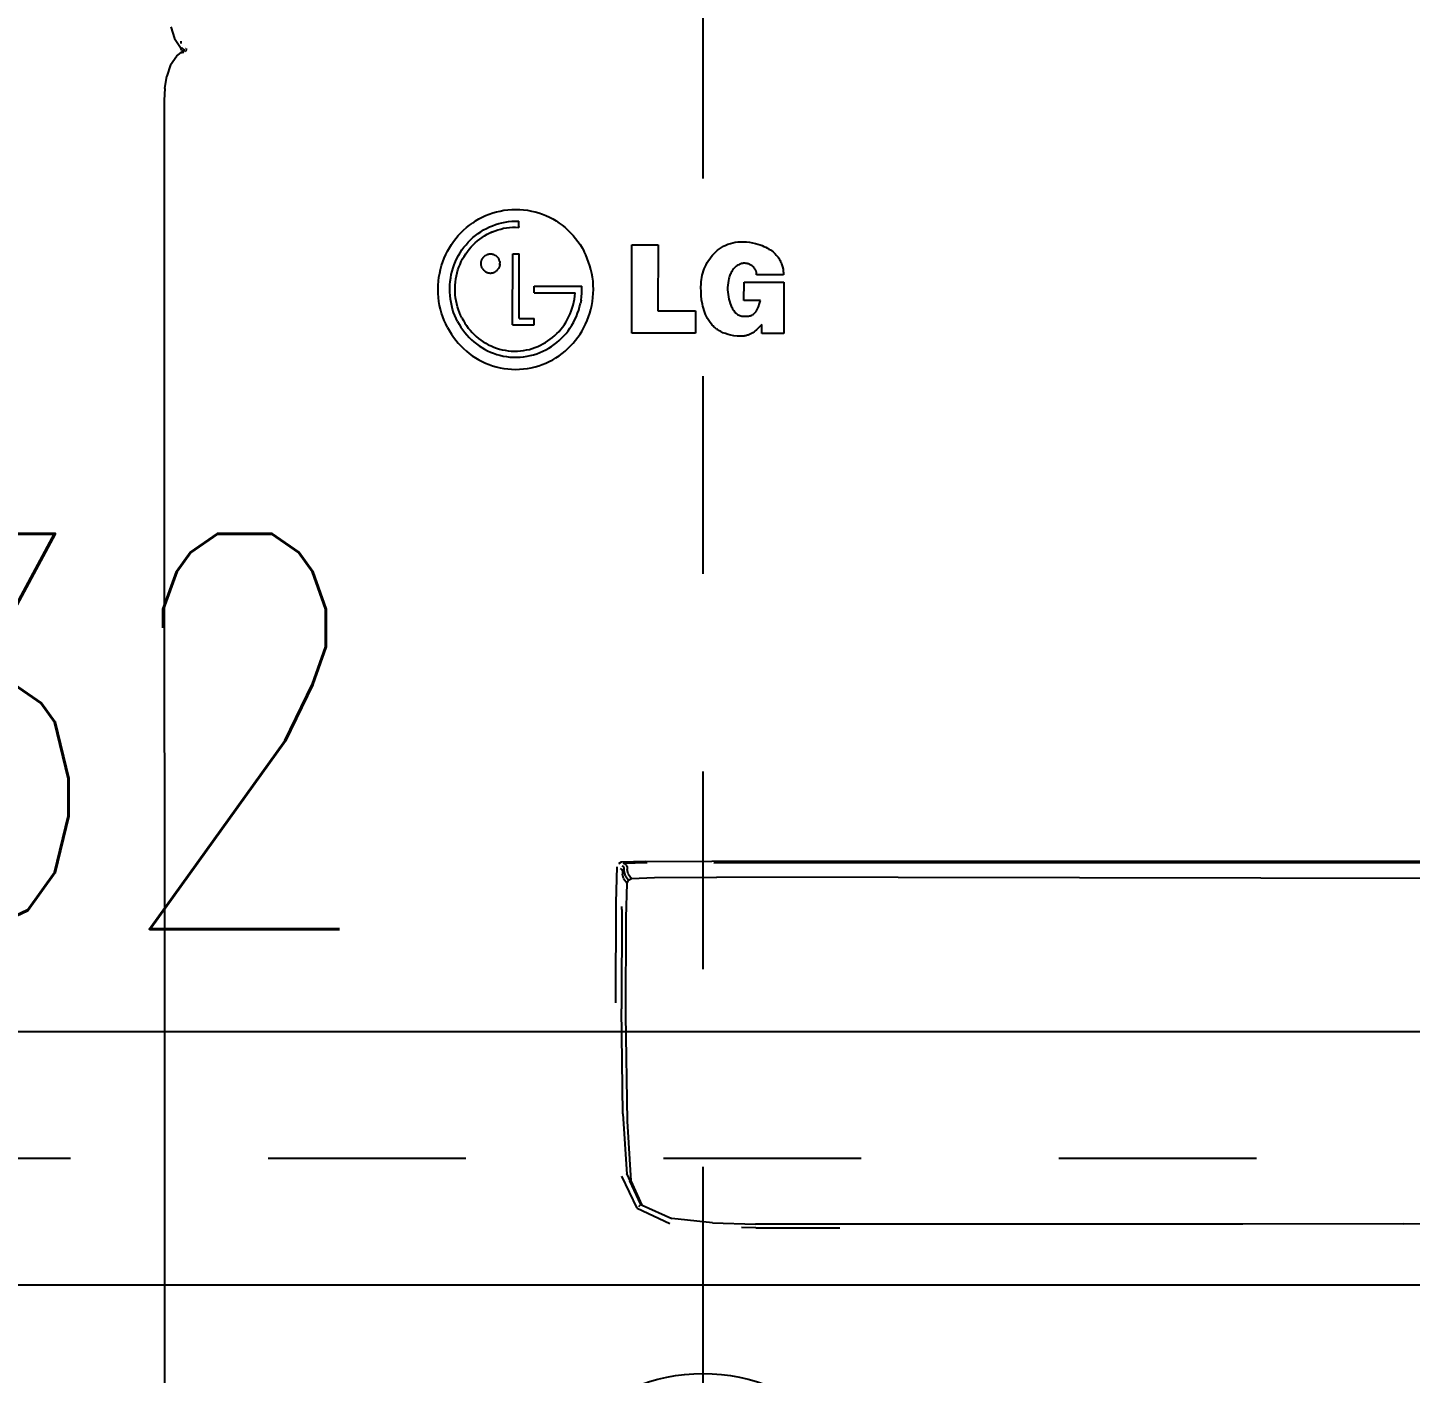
# Model space of a CAD drawing. Extents: x 41.9 to 126, y -21.3 to 38.1.
# Drawn here: x 100.367 to 101.066, y -12.388 to -11.707 of the extents above; entities that cross this region are included whole.
import ezdxf

# ---------------------------------------------------------------- set-up
doc = ezdxf.new("R2010")
doc.units = 0
for name, pattern in [('(_DASHED_)', [0.3, 0.2, -0.1]), ('AGUA_FRIA', [1000, 1000, 0]), ('DASHDOT2', [0.5, 0.25, -0.125, 0, -0.125])]:
    doc.linetypes.add(name, pattern=pattern)
doc.layers.get('0').update_dxf_attribs({"linetype": 'CONTINUOUS'})
for name, color, linetype in [('ARQUITETURA_R07', 8, 'CONTINUOUS'), ('CONEXAO-PVC_SOLDAVEL_BRANCO', 84, 'CONTINUOUS'), ('IND_DIAMETRO', 7, 'CONTINUOUS'), ('IND_FLUXO', 3, 'CONTINUOUS'), ('LINHA_CENTRAL', 5, 'CONTINUOUS'), ('LINHA_EIXO', 8, 'DASHDOT2'), ('LISTAGEM_TEXTO', 7, 'CONTINUOUS'), ('TRACADO_INTERNO_CNX', 7, 'CONTINUOUS'), ('TUBO-PVC_SOLDAVEL_MARROM', 162, 'CONTINUOUS')]:
    doc.layers.add(name, color=color, linetype=linetype)
doc.styles.add('romans', font='romans.shx')

# ---------------------------------------------------------------- blocks, each defined once
blk = doc.blocks.new('VISTAS')
at = {"layer": 'ARQUITETURA_R07'}
for p, q in [((1.56497, -0.3004), (1.56544, -0.30186)), ((1.56544, -0.30186), (1.56622, -0.30299)), ((1.56623, -0.30222), (1.56624, -0.30252)), ((1.56495, -0.30519), (1.56574, -0.30405)), ((1.56574, -0.30405), (1.56646, -0.30352)), ((1.56622, -0.30299), (1.56626, -0.30299)), ((1.56626, -0.30299), (1.56627, -0.30302)), ((1.56627, -0.30302), (1.56627, -0.30312)), ((1.56627, -0.30302), (1.56634, -0.30312)), ((1.56637, -0.30336), (1.56627, -0.30312)), ((1.56634, -0.30312), (1.56641, -0.30312)), ((1.56637, -0.30367), (1.56634, -0.30369)), ((1.56637, -0.30336), (1.56646, -0.30352)), ((1.56637, -0.30367), (1.56654, -0.30351)), ((1.56651, -0.30312), (1.56641, -0.30312)), ((1.56641, -0.30312), (1.5667, -0.30334)), ((1.56646, -0.30352), (1.56654, -0.30351)), ((1.56654, -0.30351), (1.5667, -0.30334)), ((1.56672, -0.30341), (1.56654, -0.30351)), ((1.56662, -0.30374), (1.56657, -0.30367)), ((1.5667, -0.30334), (1.56676, -0.3033)), ((1.56675, -0.30338), (1.56672, -0.30341)), ((1.56679, -0.30341), (1.56692, -0.3035)), ((1.56684, -0.30312), (1.56688, -0.30312)), ((1.56692, -0.30322), (1.56697, -0.3032)), ((1.56698, -0.30328), (1.56701, -0.30327)), ((1.56706, -0.30326), (1.56701, -0.30327)), ((1.56495, -0.30519), (1.56448, -0.30664)), ((1.56424, -0.30821), (1.56448, -0.30664)), ((1.56424, -0.30821), (1.56416, -0.30968)), ((1.56416, -0.30968), (1.56418, -0.49125)), ((1.60761, -0.32353), (1.60811, -0.32349)), ((1.60811, -0.32349), (1.60861, -0.32348)), ((1.60861, -0.32348), (1.60912, -0.32349)), ((1.60912, -0.32349), (1.60961, -0.32353)), ((1.60274, -0.32549), (1.60314, -0.32523)), ((1.60352, -0.32494), (1.60314, -0.32523)), ((1.60352, -0.32494), (1.60393, -0.3247)), ((1.60393, -0.3247), (1.60436, -0.32448)), ((1.60436, -0.32448), (1.60479, -0.32427)), ((1.60479, -0.32427), (1.60524, -0.32409)), ((1.60524, -0.32409), (1.60569, -0.32393)), ((1.60569, -0.32393), (1.60616, -0.3238)), ((1.60616, -0.3238), (1.60664, -0.32369)), ((1.60645, -0.32528), (1.60686, -0.32518)), ((1.60664, -0.32369), (1.60712, -0.3236)), ((1.60686, -0.32518), (1.60727, -0.32509)), ((1.60712, -0.3236), (1.60761, -0.32353)), ((1.60727, -0.32509), (1.6077, -0.32503)), ((1.6077, -0.32503), (1.60812, -0.32499)), ((1.60812, -0.32499), (1.60856, -0.32498)), ((1.60856, -0.32498), (1.60899, -0.32498)), ((1.60899, -0.32564), (1.60899, -0.32498)), ((1.60961, -0.32353), (1.61011, -0.3236)), ((1.61011, -0.3236), (1.61059, -0.32369)), ((1.61059, -0.32369), (1.61106, -0.3238)), ((1.61106, -0.3238), (1.61153, -0.32393)), ((1.61153, -0.32393), (1.61198, -0.32409)), ((1.61198, -0.32409), (1.61243, -0.32427)), ((1.61243, -0.32427), (1.61286, -0.32448)), ((1.61286, -0.32448), (1.61329, -0.3247)), ((1.61329, -0.3247), (1.6137, -0.32494)), ((1.6137, -0.32494), (1.6141, -0.32521)), ((1.6141, -0.32521), (1.61448, -0.32549)), ((1.60103, -0.32716), (1.60134, -0.32679)), ((1.60134, -0.32679), (1.60167, -0.32644)), ((1.60167, -0.32644), (1.60201, -0.32611)), ((1.60201, -0.32611), (1.60237, -0.32579)), ((1.60237, -0.32579), (1.60274, -0.32549)), ((1.60319, -0.32706), (1.60351, -0.3268)), ((1.60351, -0.3268), (1.60384, -0.32655)), ((1.60384, -0.32655), (1.60418, -0.32631)), ((1.60418, -0.32631), (1.60453, -0.32609)), ((1.60436, -0.32702), (1.60467, -0.32683)), ((1.60453, -0.32609), (1.6049, -0.32589)), ((1.60467, -0.32683), (1.60499, -0.32664)), ((1.6049, -0.32589), (1.60527, -0.32571)), ((1.60499, -0.32664), (1.60532, -0.32647)), ((1.60527, -0.32571), (1.60566, -0.32555)), ((1.60532, -0.32647), (1.60565, -0.32632)), ((1.60565, -0.32632), (1.60534, -0.32649)), ((1.60565, -0.32632), (1.606, -0.32619)), ((1.60566, -0.32555), (1.60605, -0.3254)), ((1.606, -0.32619), (1.60635, -0.32607)), ((1.60605, -0.3254), (1.60645, -0.32528)), ((1.60635, -0.32607), (1.60671, -0.32597)), ((1.60671, -0.32597), (1.60707, -0.32588)), ((1.60707, -0.32588), (1.60745, -0.32582)), ((1.60745, -0.32582), (1.60782, -0.32577)), ((1.60782, -0.32577), (1.6082, -0.32575)), ((1.6082, -0.32575), (1.60859, -0.32574)), ((1.60859, -0.32574), (1.60899, -0.32578)), ((1.60899, -0.32564), (1.60899, -0.32578)), ((1.61448, -0.32549), (1.61485, -0.32579)), ((1.61485, -0.32579), (1.61521, -0.32611)), ((1.61521, -0.32611), (1.61555, -0.32644)), ((1.61555, -0.32644), (1.61587, -0.32679)), ((1.61587, -0.32679), (1.61618, -0.32716)), ((1.59998, -0.32877), (1.60021, -0.32835)), ((1.60021, -0.32835), (1.60047, -0.32794)), ((1.60047, -0.32794), (1.60074, -0.32754)), ((1.60074, -0.32754), (1.60103, -0.32716)), ((1.60158, -0.32897), (1.60181, -0.32862)), ((1.60181, -0.32862), (1.60206, -0.32828)), ((1.60206, -0.32828), (1.60232, -0.32795)), ((1.60232, -0.32795), (1.6026, -0.32764)), ((1.6025, -0.32881), (1.60273, -0.32851)), ((1.6026, -0.32764), (1.60289, -0.32735)), ((1.60273, -0.32851), (1.60297, -0.32823)), ((1.60289, -0.32735), (1.60319, -0.32706)), ((1.60297, -0.32823), (1.60322, -0.32796)), ((1.60322, -0.32796), (1.60349, -0.32771)), ((1.60349, -0.32771), (1.60377, -0.32747)), ((1.60377, -0.32747), (1.60406, -0.32724)), ((1.60406, -0.32724), (1.60436, -0.32702)), ((1.61618, -0.32716), (1.61647, -0.32754)), ((1.61647, -0.32754), (1.61674, -0.32794)), ((1.61674, -0.32794), (1.617, -0.32835)), ((1.617, -0.32835), (1.61725, -0.3288)), ((1.62328, -0.32797), (1.62661, -0.32797)), ((1.62331, -0.33915), (1.62328, -0.32797)), ((1.62661, -0.32797), (1.6266, -0.33633)), ((1.63392, -0.32884), (1.63414, -0.32865)), ((1.63414, -0.32865), (1.63438, -0.32847)), ((1.63438, -0.32847), (1.63463, -0.3283)), ((1.63463, -0.3283), (1.63489, -0.32815)), ((1.63489, -0.32815), (1.63516, -0.32802)), ((1.63516, -0.32802), (1.63545, -0.3279)), ((1.63545, -0.3279), (1.63575, -0.32779)), ((1.63575, -0.32779), (1.63606, -0.32771)), ((1.63606, -0.32771), (1.63638, -0.32764)), ((1.63638, -0.32764), (1.63671, -0.3276)), ((1.63671, -0.3276), (1.63706, -0.32758)), ((1.63706, -0.32758), (1.63741, -0.32757)), ((1.63741, -0.32757), (1.63778, -0.3276)), ((1.63778, -0.3276), (1.63816, -0.32764)), ((1.63816, -0.32764), (1.63855, -0.32771)), ((1.63855, -0.32771), (1.63895, -0.32781)), ((1.63895, -0.32781), (1.63924, -0.32789)), ((1.63924, -0.32789), (1.63951, -0.32798)), ((1.63951, -0.32798), (1.63976, -0.32807)), ((1.63976, -0.32807), (1.64, -0.32817)), ((1.64, -0.32817), (1.64022, -0.32828)), ((1.64022, -0.32828), (1.64043, -0.32839)), ((1.64043, -0.32839), (1.64063, -0.3285)), ((1.64063, -0.3285), (1.64082, -0.32862)), ((1.64082, -0.32862), (1.64099, -0.32874)), ((1.64099, -0.32874), (1.64115, -0.32886)), ((1.59923, -0.33059), (1.59938, -0.33012)), ((1.59938, -0.33012), (1.59956, -0.32966)), ((1.59956, -0.32966), (1.59976, -0.32921)), ((1.59976, -0.32921), (1.59998, -0.32877)), ((1.60069, -0.33089), (1.60083, -0.33048)), ((1.60083, -0.33048), (1.60099, -0.33009)), ((1.60099, -0.33009), (1.60117, -0.3297)), ((1.60117, -0.3297), (1.60137, -0.32933)), ((1.60137, -0.32933), (1.60158, -0.32897)), ((1.60142, -0.33079), (1.60156, -0.33044)), ((1.60156, -0.33044), (1.60172, -0.33009)), ((1.60172, -0.33009), (1.60189, -0.32975)), ((1.60189, -0.32975), (1.60208, -0.32943)), ((1.60208, -0.32943), (1.60228, -0.32911)), ((1.60228, -0.32911), (1.6025, -0.32881)), ((1.60423, -0.33021), (1.60424, -0.33015)), ((1.60423, -0.33027), (1.60423, -0.33021)), ((1.60423, -0.33033), (1.60423, -0.33027)), ((1.60423, -0.3304), (1.60423, -0.33033)), ((1.60423, -0.33046), (1.60423, -0.3304)), ((1.60424, -0.33052), (1.60423, -0.33046)), ((1.60424, -0.33015), (1.60425, -0.33009)), ((1.60425, -0.33009), (1.60427, -0.33003)), ((1.60427, -0.33003), (1.60428, -0.32997)), ((1.60428, -0.32997), (1.6043, -0.32991)), ((1.6043, -0.32991), (1.60432, -0.32986)), ((1.60432, -0.32986), (1.60435, -0.3298)), ((1.60435, -0.3298), (1.60437, -0.32975)), ((1.60437, -0.32975), (1.6044, -0.3297)), ((1.6044, -0.3297), (1.60443, -0.32965)), ((1.60443, -0.32965), (1.60447, -0.3296)), ((1.60447, -0.3296), (1.6045, -0.32955)), ((1.6045, -0.32955), (1.60454, -0.32951)), ((1.60454, -0.32951), (1.60458, -0.32947)), ((1.60458, -0.32947), (1.60462, -0.32943)), ((1.60462, -0.32943), (1.60466, -0.32939)), ((1.60466, -0.32939), (1.60471, -0.32935)), ((1.60471, -0.32935), (1.60475, -0.32932)), ((1.60475, -0.32932), (1.6048, -0.32929)), ((1.6048, -0.32929), (1.60485, -0.32926)), ((1.60485, -0.32926), (1.6049, -0.32923)), ((1.6049, -0.32923), (1.60496, -0.3292)), ((1.60496, -0.3292), (1.60501, -0.32918)), ((1.60501, -0.32918), (1.60507, -0.32916)), ((1.60507, -0.32916), (1.60512, -0.32915)), ((1.60512, -0.32915), (1.60518, -0.32913)), ((1.60518, -0.32913), (1.60524, -0.32912)), ((1.60524, -0.32912), (1.6053, -0.32911)), ((1.6053, -0.32911), (1.60536, -0.32911)), ((1.60536, -0.32911), (1.60542, -0.32911)), ((1.60542, -0.32911), (1.60548, -0.32911)), ((1.60548, -0.32911), (1.60554, -0.32911)), ((1.60554, -0.32911), (1.6056, -0.32912)), ((1.6056, -0.32912), (1.60566, -0.32913)), ((1.60566, -0.32913), (1.60572, -0.32915)), ((1.60572, -0.32915), (1.60577, -0.32916)), ((1.60577, -0.32916), (1.60583, -0.32918)), ((1.60583, -0.32918), (1.60588, -0.3292)), ((1.60588, -0.3292), (1.60594, -0.32923)), ((1.60594, -0.32923), (1.60599, -0.32926)), ((1.60599, -0.32926), (1.60604, -0.32929)), ((1.60604, -0.32929), (1.60609, -0.32932)), ((1.60609, -0.32932), (1.60613, -0.32935)), ((1.60613, -0.32935), (1.60618, -0.32939)), ((1.60618, -0.32939), (1.60622, -0.32943)), ((1.60622, -0.32943), (1.60626, -0.32947)), ((1.60626, -0.32947), (1.6063, -0.32951)), ((1.6063, -0.32951), (1.60634, -0.32955)), ((1.60634, -0.32955), (1.60637, -0.3296)), ((1.60637, -0.3296), (1.60641, -0.32965)), ((1.60641, -0.32965), (1.60644, -0.3297)), ((1.60644, -0.3297), (1.60647, -0.32975)), ((1.60648, -0.32978), (1.60647, -0.32975)), ((1.60648, -0.32978), (1.60651, -0.32983)), ((1.60653, -0.32989), (1.60651, -0.32983)), ((1.60655, -0.32995), (1.60653, -0.32989)), ((1.60656, -0.33001), (1.60655, -0.32995)), ((1.60658, -0.33006), (1.60656, -0.33001)), ((1.60658, -0.33006), (1.60659, -0.33009)), ((1.60659, -0.33009), (1.6066, -0.33015)), ((1.60659, -0.33054), (1.6066, -0.33049)), ((1.6066, -0.33015), (1.6066, -0.33021)), ((1.6066, -0.33021), (1.60661, -0.33027)), ((1.6066, -0.33038), (1.60661, -0.3303)), ((1.60661, -0.33043), (1.6066, -0.33038)), ((1.60661, -0.33043), (1.6066, -0.33046)), ((1.6066, -0.33049), (1.60661, -0.33043)), ((1.6066, -0.33046), (1.6066, -0.33049)), ((1.60661, -0.33027), (1.60661, -0.3303)), ((1.6082, -0.3381), (1.60824, -0.32909)), ((1.60824, -0.32909), (1.60905, -0.32909)), ((1.60902, -0.33727), (1.60905, -0.32909)), ((1.61746, -0.32923), (1.61725, -0.3288)), ((1.61766, -0.32968), (1.61746, -0.32923)), ((1.61783, -0.33014), (1.61766, -0.32968)), ((1.61799, -0.33061), (1.61783, -0.33014)), ((1.63257, -0.33074), (1.63269, -0.33048)), ((1.63269, -0.33048), (1.63283, -0.33022)), ((1.63283, -0.33022), (1.63298, -0.32997)), ((1.63298, -0.32997), (1.63314, -0.32973)), ((1.63314, -0.32973), (1.63332, -0.32949)), ((1.63332, -0.32949), (1.63351, -0.32926)), ((1.63351, -0.32926), (1.63371, -0.32905)), ((1.63371, -0.32905), (1.63392, -0.32884)), ((1.63682, -0.33048), (1.63671, -0.33054)), ((1.63694, -0.33042), (1.63682, -0.33048)), ((1.63706, -0.33038), (1.63694, -0.33042)), ((1.63718, -0.33034), (1.63706, -0.33038)), ((1.63726, -0.33032), (1.63718, -0.33034)), ((1.63735, -0.33031), (1.63726, -0.33032)), ((1.63743, -0.3303), (1.63735, -0.33031)), ((1.63752, -0.3303), (1.63743, -0.3303)), ((1.6376, -0.3303), (1.63752, -0.3303)), ((1.63769, -0.33031), (1.6376, -0.3303)), ((1.63778, -0.33032), (1.63769, -0.33031)), ((1.63786, -0.33034), (1.63778, -0.33032)), ((1.63795, -0.33036), (1.63786, -0.33034)), ((1.63803, -0.33039), (1.63795, -0.33036)), ((1.63811, -0.33042), (1.63803, -0.33039)), ((1.63819, -0.33045), (1.63811, -0.33042)), ((1.63827, -0.33049), (1.63819, -0.33045)), ((1.63835, -0.33053), (1.63827, -0.33049)), ((1.64115, -0.32886), (1.64129, -0.32899)), ((1.64129, -0.32899), (1.64143, -0.32912)), ((1.64143, -0.32912), (1.64156, -0.32926)), ((1.64156, -0.32926), (1.64167, -0.32939)), ((1.64167, -0.32939), (1.64178, -0.32953)), ((1.64178, -0.32953), (1.64187, -0.32967)), ((1.64187, -0.32967), (1.64196, -0.32981)), ((1.64196, -0.32981), (1.64204, -0.32995)), ((1.64204, -0.32995), (1.64211, -0.33008)), ((1.64211, -0.33008), (1.64217, -0.33022)), ((1.64217, -0.33022), (1.64223, -0.33036)), ((1.64223, -0.33036), (1.64227, -0.3305)), ((1.64227, -0.3305), (1.64232, -0.33064)), ((1.59884, -0.33256), (1.5989, -0.33205)), ((1.5989, -0.33205), (1.59899, -0.33155)), ((1.59899, -0.33155), (1.5991, -0.33107)), ((1.5991, -0.33107), (1.59923, -0.33059)), ((1.60032, -0.33259), (1.60038, -0.33216)), ((1.60038, -0.33216), (1.60046, -0.33172)), ((1.60046, -0.33172), (1.60057, -0.3313)), ((1.60057, -0.3313), (1.60069, -0.33089)), ((1.60103, -0.33229), (1.6011, -0.33191)), ((1.6011, -0.33191), (1.60119, -0.33153)), ((1.60119, -0.33153), (1.6013, -0.33115)), ((1.6013, -0.33115), (1.60142, -0.33079)), ((1.60425, -0.33058), (1.60424, -0.33052)), ((1.60427, -0.33064), (1.60425, -0.33058)), ((1.60428, -0.3307), (1.60427, -0.33064)), ((1.6043, -0.33076), (1.60428, -0.3307)), ((1.60432, -0.33081), (1.6043, -0.33076)), ((1.60434, -0.33087), (1.60432, -0.33081)), ((1.60436, -0.3309), (1.60434, -0.33087)), ((1.60436, -0.3309), (1.60439, -0.33095)), ((1.60439, -0.33095), (1.60442, -0.331)), ((1.60442, -0.331), (1.60445, -0.33105)), ((1.60445, -0.33105), (1.60449, -0.33109)), ((1.60449, -0.33109), (1.60453, -0.33114)), ((1.60453, -0.33114), (1.60456, -0.33118)), ((1.60456, -0.33118), (1.6046, -0.33122)), ((1.60462, -0.33124), (1.6046, -0.33122)), ((1.60465, -0.33126), (1.60462, -0.33124)), ((1.60465, -0.33126), (1.60469, -0.3313)), ((1.60469, -0.3313), (1.60474, -0.33133)), ((1.60474, -0.33133), (1.60478, -0.33137)), ((1.6048, -0.33138), (1.60478, -0.33137)), ((1.60484, -0.33139), (1.6048, -0.33138)), ((1.60484, -0.33139), (1.60489, -0.33142)), ((1.60489, -0.33142), (1.60493, -0.33145)), ((1.60495, -0.33147), (1.60493, -0.33145)), ((1.60498, -0.33148), (1.60495, -0.33147)), ((1.60495, -0.33147), (1.60501, -0.33149)), ((1.60505, -0.33148), (1.60501, -0.33149)), ((1.60505, -0.33148), (1.60511, -0.3315)), ((1.60511, -0.3315), (1.60517, -0.33151)), ((1.60517, -0.33151), (1.60523, -0.33153)), ((1.60523, -0.33153), (1.60528, -0.33153)), ((1.60528, -0.33153), (1.60535, -0.33154)), ((1.60535, -0.33154), (1.60541, -0.33154)), ((1.60541, -0.33154), (1.60548, -0.33156)), ((1.60553, -0.33153), (1.60548, -0.33156)), ((1.60553, -0.33153), (1.60559, -0.33153)), ((1.60559, -0.33153), (1.60565, -0.33151)), ((1.60565, -0.33151), (1.6057, -0.3315)), ((1.6057, -0.3315), (1.60577, -0.33151)), ((1.60583, -0.33149), (1.60577, -0.33151)), ((1.60587, -0.33144), (1.60583, -0.33149)), ((1.60587, -0.33144), (1.60592, -0.33142)), ((1.60592, -0.33142), (1.60597, -0.33139)), ((1.60597, -0.33139), (1.60602, -0.33136)), ((1.60602, -0.33136), (1.60607, -0.33133)), ((1.60607, -0.33133), (1.60613, -0.33132)), ((1.60618, -0.33128), (1.60613, -0.33132)), ((1.60618, -0.33128), (1.60621, -0.33122)), ((1.60621, -0.33125), (1.60618, -0.33128)), ((1.60621, -0.33122), (1.60625, -0.33118)), ((1.60625, -0.33118), (1.60629, -0.33114)), ((1.60629, -0.33114), (1.60633, -0.33109)), ((1.60633, -0.33109), (1.60636, -0.33105)), ((1.60636, -0.33105), (1.60639, -0.331)), ((1.60639, -0.331), (1.60644, -0.33097)), ((1.60644, -0.33097), (1.60642, -0.331)), ((1.60647, -0.33092), (1.60644, -0.33097)), ((1.60649, -0.33087), (1.60647, -0.33092)), ((1.60652, -0.33081), (1.60649, -0.33087)), ((1.60654, -0.33076), (1.60652, -0.33081)), ((1.60656, -0.3307), (1.60654, -0.33076)), ((1.60657, -0.33064), (1.60656, -0.3307)), ((1.60659, -0.33058), (1.60657, -0.33064)), ((1.60659, -0.33054), (1.60659, -0.33058)), ((1.61812, -0.33109), (1.61799, -0.33061)), ((1.61823, -0.33158), (1.61812, -0.33109)), ((1.61831, -0.33207), (1.61823, -0.33158)), ((1.61838, -0.33258), (1.61831, -0.33207)), ((1.6321, -0.33237), (1.63214, -0.33209)), ((1.63214, -0.33209), (1.6322, -0.33182)), ((1.6322, -0.33182), (1.63228, -0.33155)), ((1.63228, -0.33155), (1.63236, -0.33127)), ((1.63236, -0.33127), (1.63246, -0.331)), ((1.63246, -0.331), (1.63257, -0.33074)), ((1.63557, -0.33222), (1.63551, -0.33249)), ((1.63561, -0.33208), (1.63557, -0.33222)), ((1.63565, -0.33195), (1.63561, -0.33208)), ((1.6357, -0.33182), (1.63565, -0.33195)), ((1.63575, -0.33169), (1.6357, -0.33182)), ((1.63581, -0.33157), (1.63575, -0.33169)), ((1.63586, -0.33145), (1.63581, -0.33157)), ((1.63593, -0.33134), (1.63586, -0.33145)), ((1.636, -0.33123), (1.63593, -0.33134)), ((1.63607, -0.33112), (1.636, -0.33123)), ((1.63615, -0.33102), (1.63607, -0.33112)), ((1.63623, -0.33093), (1.63615, -0.33102)), ((1.63632, -0.33084), (1.63623, -0.33093)), ((1.63641, -0.33075), (1.63632, -0.33084)), ((1.6365, -0.33067), (1.63641, -0.33075)), ((1.63661, -0.3306), (1.6365, -0.33067)), ((1.63671, -0.33054), (1.63661, -0.3306)), ((1.63843, -0.33058), (1.63835, -0.33053)), ((1.6385, -0.33063), (1.63843, -0.33058)), ((1.63857, -0.33068), (1.6385, -0.33063)), ((1.63863, -0.33074), (1.63857, -0.33068)), ((1.6387, -0.3308), (1.63863, -0.33074)), ((1.63875, -0.33086), (1.6387, -0.3308)), ((1.63881, -0.33092), (1.63875, -0.33086)), ((1.63886, -0.33099), (1.63881, -0.33092)), ((1.6389, -0.33106), (1.63886, -0.33099)), ((1.63894, -0.33113), (1.6389, -0.33106)), ((1.63896, -0.33116), (1.63894, -0.33113)), ((1.63898, -0.3312), (1.63896, -0.33116)), ((1.639, -0.33124), (1.63898, -0.3312)), ((1.63901, -0.33127), (1.639, -0.33124)), ((1.63902, -0.33131), (1.63901, -0.33127)), ((1.63903, -0.33135), (1.63902, -0.33131)), ((1.63904, -0.33139), (1.63903, -0.33135)), ((1.63905, -0.33143), (1.63904, -0.33139)), ((1.63906, -0.33147), (1.63905, -0.33143)), ((1.63906, -0.33151), (1.63906, -0.33147)), ((1.63907, -0.33155), (1.63906, -0.33151)), ((1.63906, -0.33171), (1.63907, -0.33167)), ((1.63906, -0.33175), (1.63906, -0.33171)), ((1.64248, -0.33175), (1.63906, -0.33175)), ((1.63907, -0.33159), (1.63907, -0.33155)), ((1.63907, -0.33163), (1.63907, -0.33159)), ((1.63907, -0.33167), (1.63907, -0.33163)), ((1.64232, -0.33064), (1.64235, -0.33077)), ((1.64235, -0.33077), (1.64241, -0.33104)), ((1.64241, -0.33104), (1.64245, -0.33129)), ((1.64245, -0.33129), (1.64247, -0.33153)), ((1.64247, -0.33153), (1.64248, -0.33175)), ((1.59878, -0.33359), (1.5988, -0.33307)), ((1.5988, -0.33411), (1.59878, -0.33359)), ((1.5988, -0.33307), (1.59884, -0.33256)), ((1.60026, -0.33349), (1.60028, -0.33304)), ((1.60027, -0.33394), (1.60026, -0.33349)), ((1.6003, -0.33439), (1.60027, -0.33394)), ((1.60028, -0.33304), (1.60032, -0.33259)), ((1.60093, -0.33349), (1.60094, -0.33309)), ((1.60093, -0.33389), (1.60093, -0.33349)), ((1.60096, -0.33428), (1.60093, -0.33389)), ((1.60094, -0.33309), (1.60097, -0.33269)), ((1.60097, -0.33269), (1.60103, -0.33229)), ((1.61095, -0.33402), (1.61095, -0.33321)), ((1.61095, -0.33321), (1.61698, -0.33321)), ((1.61697, -0.33409), (1.61698, -0.33364)), ((1.61698, -0.33364), (1.61698, -0.33321)), ((1.61841, -0.33309), (1.61838, -0.33258)), ((1.61843, -0.33361), (1.61841, -0.33309)), ((1.61841, -0.33413), (1.61843, -0.33361)), ((1.63203, -0.33337), (1.63205, -0.33291)), ((1.63204, -0.33386), (1.63203, -0.33337)), ((1.63206, -0.33438), (1.63204, -0.33386)), ((1.63205, -0.33291), (1.63207, -0.33264)), ((1.63207, -0.33264), (1.6321, -0.33237)), ((1.63543, -0.33307), (1.63541, -0.33336)), ((1.63541, -0.33336), (1.63541, -0.33366)), ((1.63541, -0.33366), (1.63543, -0.33396)), ((1.63546, -0.33278), (1.63543, -0.33307)), ((1.63543, -0.33396), (1.63546, -0.33425)), ((1.63551, -0.33249), (1.63546, -0.33278)), ((1.63747, -0.335), (1.63748, -0.33268)), ((1.63748, -0.33268), (1.64253, -0.33268)), ((1.64253, -0.33268), (1.64253, -0.33919)), ((1.59883, -0.33462), (1.5988, -0.33411)), ((1.5989, -0.33513), (1.59883, -0.33462)), ((1.59898, -0.33563), (1.5989, -0.33513)), ((1.59909, -0.33612), (1.59898, -0.33563)), ((1.60035, -0.33483), (1.6003, -0.33439)), ((1.60042, -0.33526), (1.60035, -0.33483)), ((1.60051, -0.33569), (1.60042, -0.33526)), ((1.60062, -0.3361), (1.60051, -0.33569)), ((1.601, -0.33467), (1.60096, -0.33428)), ((1.60106, -0.33505), (1.601, -0.33467)), ((1.60114, -0.33543), (1.60106, -0.33505)), ((1.60124, -0.3358), (1.60114, -0.33543)), ((1.61095, -0.33402), (1.61098, -0.33404)), ((1.61098, -0.33404), (1.61611, -0.33404)), ((1.61576, -0.33598), (1.61586, -0.33561)), ((1.61586, -0.33561), (1.61595, -0.33523)), ((1.61595, -0.33523), (1.61603, -0.33484)), ((1.61603, -0.33484), (1.61608, -0.33445)), ((1.61608, -0.33445), (1.61611, -0.33404)), ((1.61669, -0.33582), (1.61681, -0.3354)), ((1.61687, -0.33497), (1.61681, -0.3354)), ((1.61687, -0.33497), (1.61693, -0.33453)), ((1.61693, -0.33453), (1.61697, -0.33409)), ((1.61811, -0.33614), (1.61822, -0.33565)), ((1.61822, -0.33565), (1.61831, -0.33515)), ((1.61831, -0.33515), (1.61837, -0.33465)), ((1.61837, -0.33465), (1.61841, -0.33413)), ((1.63212, -0.33492), (1.63206, -0.33438)), ((1.63221, -0.33546), (1.63212, -0.33492)), ((1.63227, -0.33573), (1.63221, -0.33546)), ((1.63234, -0.336), (1.63227, -0.33573)), ((1.63546, -0.33425), (1.6355, -0.33454)), ((1.6355, -0.33454), (1.63556, -0.33483)), ((1.63556, -0.33483), (1.63563, -0.3351)), ((1.63563, -0.3351), (1.63571, -0.33537)), ((1.63571, -0.33537), (1.63581, -0.33562)), ((1.63581, -0.33562), (1.63586, -0.33574)), ((1.63586, -0.33574), (1.63592, -0.33586)), ((1.63956, -0.335), (1.63747, -0.335)), ((1.63931, -0.33579), (1.63944, -0.33541)), ((1.63944, -0.33541), (1.63956, -0.335)), ((1.59922, -0.3366), (1.59909, -0.33612)), ((1.59938, -0.33707), (1.59922, -0.3366)), ((1.59955, -0.33752), (1.59938, -0.33707)), ((1.60075, -0.33651), (1.60062, -0.3361)), ((1.6009, -0.33691), (1.60075, -0.33651)), ((1.60107, -0.3373), (1.6009, -0.33691)), ((1.60124, -0.33766), (1.60107, -0.3373)), ((1.60135, -0.33617), (1.60124, -0.3358)), ((1.60148, -0.33652), (1.60135, -0.33617)), ((1.60163, -0.33687), (1.60148, -0.33652)), ((1.60179, -0.33721), (1.60163, -0.33687)), ((1.60179, -0.33721), (1.60198, -0.33756)), ((1.60902, -0.33727), (1.61094, -0.33729)), ((1.61094, -0.3381), (1.61094, -0.33729)), ((1.61497, -0.33771), (1.61516, -0.33739)), ((1.61516, -0.33739), (1.61533, -0.33705)), ((1.61533, -0.33705), (1.61549, -0.3367)), ((1.61549, -0.3367), (1.61563, -0.33635)), ((1.61563, -0.33635), (1.61576, -0.33598)), ((1.61591, -0.33778), (1.6161, -0.33741)), ((1.6161, -0.33741), (1.61628, -0.33703)), ((1.61628, -0.33703), (1.61643, -0.33663)), ((1.61643, -0.33663), (1.61657, -0.33623)), ((1.61657, -0.33623), (1.61669, -0.33582)), ((1.61765, -0.33755), (1.61783, -0.33709)), ((1.61783, -0.33709), (1.61798, -0.33662)), ((1.61798, -0.33662), (1.61811, -0.33614)), ((1.6266, -0.33633), (1.63134, -0.33633)), ((1.63134, -0.33633), (1.63133, -0.33915)), ((1.63242, -0.33627), (1.63234, -0.336)), ((1.63251, -0.33654), (1.63242, -0.33627)), ((1.63262, -0.3368), (1.63251, -0.33654)), ((1.63274, -0.33705), (1.63262, -0.3368)), ((1.63287, -0.3373), (1.63274, -0.33705)), ((1.63302, -0.33755), (1.63287, -0.3373)), ((1.63592, -0.33586), (1.63598, -0.33597)), ((1.63598, -0.33597), (1.63604, -0.33608)), ((1.63604, -0.33608), (1.63611, -0.33618)), ((1.63611, -0.33618), (1.63618, -0.33628)), ((1.63618, -0.33628), (1.63625, -0.33638)), ((1.63625, -0.33638), (1.63633, -0.33646)), ((1.63633, -0.33646), (1.6364, -0.33655)), ((1.6364, -0.33655), (1.63649, -0.33662)), ((1.63649, -0.33662), (1.63657, -0.33669)), ((1.63657, -0.33669), (1.63665, -0.33676)), ((1.63665, -0.33676), (1.63674, -0.33681)), ((1.63674, -0.33681), (1.63679, -0.33684)), ((1.63679, -0.33684), (1.63684, -0.33686)), ((1.63684, -0.33686), (1.63688, -0.33688)), ((1.63688, -0.33688), (1.63693, -0.3369)), ((1.63693, -0.3369), (1.63698, -0.33692)), ((1.63698, -0.33692), (1.63703, -0.33694)), ((1.63703, -0.33694), (1.63708, -0.33695)), ((1.63708, -0.33695), (1.63713, -0.33697)), ((1.63713, -0.33697), (1.63718, -0.33698)), ((1.63718, -0.33698), (1.63723, -0.33698)), ((1.63723, -0.33698), (1.63728, -0.33699)), ((1.63728, -0.33699), (1.63733, -0.33699)), ((1.63733, -0.33699), (1.63738, -0.337)), ((1.63738, -0.337), (1.63744, -0.337)), ((1.63744, -0.337), (1.63757, -0.33701)), ((1.63757, -0.33701), (1.63771, -0.33701)), ((1.63771, -0.33701), (1.63783, -0.33701)), ((1.63783, -0.33701), (1.63795, -0.337)), ((1.63795, -0.337), (1.63806, -0.33699)), ((1.63806, -0.33699), (1.63816, -0.33697)), ((1.63816, -0.33697), (1.63826, -0.33694)), ((1.63826, -0.33694), (1.63836, -0.33691)), ((1.63836, -0.33691), (1.6384, -0.33689)), ((1.6384, -0.33689), (1.63845, -0.33687)), ((1.63845, -0.33687), (1.63849, -0.33685)), ((1.63849, -0.33685), (1.63853, -0.33683)), ((1.63853, -0.33683), (1.63857, -0.3368)), ((1.63857, -0.3368), (1.63861, -0.33678)), ((1.63861, -0.33678), (1.63868, -0.33672)), ((1.63868, -0.33672), (1.63876, -0.33667)), ((1.63876, -0.33667), (1.63882, -0.3366)), ((1.63882, -0.3366), (1.63888, -0.33654)), ((1.63888, -0.33654), (1.63894, -0.33647)), ((1.63894, -0.33647), (1.639, -0.33639)), ((1.639, -0.33639), (1.63905, -0.33632)), ((1.63905, -0.33632), (1.6391, -0.33624)), ((1.6391, -0.33624), (1.63915, -0.33615)), ((1.63915, -0.33615), (1.63923, -0.33598)), ((1.63923, -0.33598), (1.63931, -0.33579)), ((1.59975, -0.33797), (1.59955, -0.33752)), ((1.59996, -0.33841), (1.59975, -0.33797)), ((1.59996, -0.33841), (1.60021, -0.33885)), ((1.60021, -0.33885), (1.60047, -0.33926)), ((1.60047, -0.33926), (1.60074, -0.33966)), ((1.60124, -0.33766), (1.60145, -0.33802)), ((1.60145, -0.33802), (1.60167, -0.33838)), ((1.60167, -0.33838), (1.6019, -0.33872)), ((1.6019, -0.33872), (1.60216, -0.33905)), ((1.60198, -0.33756), (1.60217, -0.33788)), ((1.60216, -0.33905), (1.60242, -0.33937)), ((1.60217, -0.33788), (1.60238, -0.33819)), ((1.60238, -0.33819), (1.6026, -0.33849)), ((1.6026, -0.33849), (1.60284, -0.33877)), ((1.60284, -0.33877), (1.60308, -0.33905)), ((1.60308, -0.33905), (1.60334, -0.33931)), ((1.6082, -0.3381), (1.61094, -0.3381)), ((1.61355, -0.33944), (1.61382, -0.33918)), ((1.61382, -0.33918), (1.61408, -0.33891)), ((1.61408, -0.33891), (1.61432, -0.33863)), ((1.61432, -0.33863), (1.61455, -0.33834)), ((1.61455, -0.33834), (1.61477, -0.33803)), ((1.6147, -0.33948), (1.61497, -0.33917)), ((1.61477, -0.33803), (1.61497, -0.33771)), ((1.61497, -0.33917), (1.61523, -0.33884)), ((1.61523, -0.33884), (1.61547, -0.3385)), ((1.61547, -0.3385), (1.6157, -0.33815)), ((1.6157, -0.33815), (1.61591, -0.33778)), ((1.61647, -0.33966), (1.61674, -0.33926)), ((1.61674, -0.33926), (1.617, -0.33885)), ((1.617, -0.33885), (1.61723, -0.33843)), ((1.61723, -0.33843), (1.61745, -0.33799)), ((1.61745, -0.33799), (1.61765, -0.33755)), ((1.63133, -0.33915), (1.62331, -0.33915)), ((1.63318, -0.33778), (1.63302, -0.33755)), ((1.63336, -0.338), (1.63318, -0.33778)), ((1.63346, -0.33811), (1.63336, -0.338)), ((1.63356, -0.33821), (1.63346, -0.33811)), ((1.63366, -0.33832), (1.63356, -0.33821)), ((1.63377, -0.33841), (1.63366, -0.33832)), ((1.63389, -0.33851), (1.63377, -0.33841)), ((1.63402, -0.33862), (1.63389, -0.33851)), ((1.63402, -0.33862), (1.63405, -0.33864)), ((1.63413, -0.33869), (1.63405, -0.33864)), ((1.63426, -0.33878), (1.63413, -0.33869)), ((1.63439, -0.33886), (1.63426, -0.33878)), ((1.63453, -0.33893), (1.63439, -0.33886)), ((1.63468, -0.33901), (1.63453, -0.33893)), ((1.63482, -0.33908), (1.63468, -0.33901)), ((1.63498, -0.33914), (1.63482, -0.33908)), ((1.63514, -0.3392), (1.63498, -0.33914)), ((1.63547, -0.33931), (1.63514, -0.3392)), ((1.63844, -0.33918), (1.63827, -0.33927)), ((1.6386, -0.33908), (1.63844, -0.33918)), ((1.63875, -0.33898), (1.6386, -0.33908)), ((1.6389, -0.33886), (1.63875, -0.33898)), ((1.63905, -0.33874), (1.6389, -0.33886)), ((1.63919, -0.33861), (1.63905, -0.33874)), ((1.63972, -0.33806), (1.63919, -0.33861)), ((1.63972, -0.33919), (1.63972, -0.33806)), ((1.64253, -0.33919), (1.63972, -0.33919)), ((1.60074, -0.33966), (1.60103, -0.34004)), ((1.60103, -0.34004), (1.60134, -0.34041)), ((1.60134, -0.34041), (1.60166, -0.34076)), ((1.60166, -0.34076), (1.602, -0.3411)), ((1.60242, -0.33937), (1.60271, -0.33968)), ((1.60271, -0.33968), (1.603, -0.33997)), ((1.603, -0.33997), (1.60331, -0.34024)), ((1.60331, -0.34024), (1.60363, -0.3405)), ((1.60334, -0.33931), (1.60362, -0.33956)), ((1.60362, -0.33956), (1.6039, -0.3398)), ((1.60363, -0.3405), (1.60397, -0.34074)), ((1.6039, -0.3398), (1.6042, -0.34002)), ((1.60397, -0.34074), (1.60431, -0.34097)), ((1.6042, -0.34002), (1.6045, -0.34023)), ((1.60431, -0.34097), (1.60467, -0.34118)), ((1.6045, -0.34023), (1.60482, -0.34042)), ((1.60482, -0.34042), (1.60514, -0.3406)), ((1.60514, -0.3406), (1.60548, -0.34076)), ((1.60548, -0.34076), (1.60582, -0.34091)), ((1.60582, -0.34091), (1.60618, -0.34104)), ((1.61069, -0.34109), (1.61104, -0.34097)), ((1.61104, -0.34097), (1.61139, -0.34083)), ((1.61139, -0.34083), (1.61172, -0.34068)), ((1.61172, -0.34068), (1.61205, -0.34051)), ((1.61205, -0.34051), (1.61237, -0.34033)), ((1.61237, -0.34033), (1.61268, -0.34013)), ((1.61268, -0.34013), (1.61298, -0.33991)), ((1.61278, -0.34104), (1.61313, -0.34082)), ((1.61298, -0.33991), (1.61327, -0.33968)), ((1.61313, -0.34082), (1.61347, -0.34059)), ((1.61327, -0.33968), (1.61355, -0.33944)), ((1.61347, -0.34059), (1.61379, -0.34033)), ((1.61379, -0.34033), (1.61411, -0.34006)), ((1.61411, -0.34006), (1.61441, -0.33978)), ((1.61441, -0.33978), (1.6147, -0.33948)), ((1.6152, -0.3411), (1.61554, -0.34076)), ((1.61554, -0.34076), (1.61587, -0.34041)), ((1.61587, -0.34041), (1.61617, -0.34004)), ((1.61617, -0.34004), (1.61647, -0.33966)), ((1.63583, -0.33939), (1.63547, -0.33931)), ((1.63621, -0.33946), (1.63583, -0.33939)), ((1.63662, -0.3395), (1.63621, -0.33946)), ((1.63705, -0.33953), (1.63662, -0.3395)), ((1.63716, -0.33953), (1.63705, -0.33953)), ((1.63728, -0.33952), (1.63716, -0.33953)), ((1.63739, -0.33951), (1.63728, -0.33952)), ((1.6375, -0.3395), (1.63739, -0.33951)), ((1.6376, -0.33949), (1.6375, -0.3395)), ((1.63771, -0.33947), (1.6376, -0.33949)), ((1.63781, -0.33944), (1.63771, -0.33947)), ((1.6379, -0.33941), (1.63781, -0.33944)), ((1.638, -0.33938), (1.6379, -0.33941)), ((1.63809, -0.33935), (1.638, -0.33938)), ((1.63818, -0.33931), (1.63809, -0.33935)), ((1.63827, -0.33927), (1.63818, -0.33931)), ((1.602, -0.3411), (1.60236, -0.34141)), ((1.60236, -0.34141), (1.60273, -0.34171)), ((1.60273, -0.34171), (1.60311, -0.342)), ((1.60311, -0.342), (1.60351, -0.34226)), ((1.60351, -0.34226), (1.60392, -0.3425)), ((1.60392, -0.3425), (1.60435, -0.34273)), ((1.60435, -0.34273), (1.60478, -0.34293)), ((1.60467, -0.34118), (1.60504, -0.34137)), ((1.60504, -0.34137), (1.60542, -0.34154)), ((1.60542, -0.34154), (1.60581, -0.34169)), ((1.60581, -0.34169), (1.6062, -0.34183)), ((1.60618, -0.34104), (1.60654, -0.34115)), ((1.6062, -0.34183), (1.60661, -0.34194)), ((1.60654, -0.34115), (1.60691, -0.34124)), ((1.60661, -0.34194), (1.60702, -0.34204)), ((1.60691, -0.34124), (1.60728, -0.34131)), ((1.60702, -0.34204), (1.60744, -0.34211)), ((1.60728, -0.34131), (1.60767, -0.34137)), ((1.60744, -0.34211), (1.60787, -0.34216)), ((1.60767, -0.34137), (1.60805, -0.3414)), ((1.60787, -0.34216), (1.6083, -0.34218)), ((1.60805, -0.3414), (1.60844, -0.34142)), ((1.6083, -0.34218), (1.60874, -0.34219)), ((1.60844, -0.34142), (1.60883, -0.34141)), ((1.60874, -0.34219), (1.60918, -0.34217)), ((1.60883, -0.34141), (1.60921, -0.34138)), ((1.60918, -0.34217), (1.60961, -0.34213)), ((1.60921, -0.34138), (1.60959, -0.34134)), ((1.60959, -0.34134), (1.60996, -0.34127)), ((1.60961, -0.34213), (1.61004, -0.34206)), ((1.60996, -0.34127), (1.61033, -0.34119)), ((1.61004, -0.34206), (1.61045, -0.34198)), ((1.61033, -0.34119), (1.61069, -0.34109)), ((1.61045, -0.34198), (1.61086, -0.34187)), ((1.61086, -0.34187), (1.61126, -0.34175)), ((1.61126, -0.34175), (1.61166, -0.3416)), ((1.61166, -0.3416), (1.61204, -0.34143)), ((1.61204, -0.34143), (1.61241, -0.34125)), ((1.61241, -0.34125), (1.61278, -0.34104)), ((1.61242, -0.34293), (1.61285, -0.34273)), ((1.61285, -0.34273), (1.61328, -0.3425)), ((1.61328, -0.3425), (1.61369, -0.34226)), ((1.61369, -0.34226), (1.61409, -0.342)), ((1.61409, -0.342), (1.61447, -0.34171)), ((1.61447, -0.34171), (1.61484, -0.34141)), ((1.61484, -0.34141), (1.6152, -0.3411)), ((1.60478, -0.34293), (1.60523, -0.34311)), ((1.60523, -0.34311), (1.60568, -0.34327)), ((1.60568, -0.34327), (1.60615, -0.34341)), ((1.60615, -0.34341), (1.60662, -0.34352)), ((1.60662, -0.34352), (1.6071, -0.34361)), ((1.6071, -0.34361), (1.60759, -0.34367)), ((1.60759, -0.34367), (1.60809, -0.34371)), ((1.60809, -0.34371), (1.6086, -0.34373)), ((1.6086, -0.34373), (1.6091, -0.34371)), ((1.6091, -0.34371), (1.6096, -0.34367)), ((1.6096, -0.34367), (1.61009, -0.34361)), ((1.61009, -0.34361), (1.61057, -0.34352)), ((1.61057, -0.34352), (1.61105, -0.34341)), ((1.61105, -0.34341), (1.61152, -0.34327)), ((1.61152, -0.34327), (1.61197, -0.34311)), ((1.61197, -0.34311), (1.61242, -0.34293)), ((1.6214, -0.40663), (1.62127, -0.41116)), ((1.62196, -0.40605), (1.62162, -0.40626)), ((1.62198, -0.40695), (1.62184, -0.40687)), ((1.62503, -0.40595), (1.62196, -0.40605)), ((1.62198, -0.40695), (1.62207, -0.407)), ((1.6222, -0.40658), (1.62205, -0.40651)), ((1.62211, -0.40716), (1.62207, -0.407)), ((1.62211, -0.40716), (1.62212, -0.40758)), ((1.62228, -0.40664), (1.6222, -0.40658)), ((1.62221, -0.40618), (1.62525, -0.40608)), ((1.62255, -0.40636), (1.62221, -0.40618)), ((1.62232, -0.4068), (1.62228, -0.40664)), ((1.62233, -0.40721), (1.62232, -0.4068)), ((1.62247, -0.40776), (1.62233, -0.40721)), ((1.62255, -0.40636), (1.62263, -0.40642)), ((1.62268, -0.40658), (1.62263, -0.40642)), ((1.62268, -0.40658), (1.62268, -0.40699)), ((1.62282, -0.40754), (1.62268, -0.40699)), ((1.62503, -0.40595), (1.63342, -0.40592)), ((1.63342, -0.40592), (1.77573, -0.40585)), ((1.63365, -0.40612), (1.75084, -0.40607)), ((1.62225, -0.40812), (1.62212, -0.40758)), ((1.62225, -0.40812), (1.62268, -0.40869)), ((1.62247, -0.40776), (1.62289, -0.40833)), ((1.62258, -0.41309), (1.62268, -0.40869)), ((1.62268, -0.40869), (1.62289, -0.40833)), ((1.62282, -0.40754), (1.62324, -0.40811)), ((1.62289, -0.40833), (1.62324, -0.40811)), ((1.62324, -0.40811), (1.62616, -0.408)), ((1.62616, -0.408), (1.63405, -0.40797)), ((1.75036, -0.40815), (1.63405, -0.40797)), ((1.62127, -0.41116), (1.62122, -0.42386)), ((1.62202, -0.41205), (1.62198, -0.42421)), ((1.62202, -0.41205), (1.62201, -0.41164)), ((1.62255, -0.42542), (1.62258, -0.41309)), ((1.62198, -0.42421), (1.62199, -0.42461)), ((1.62217, -0.43787), (1.62199, -0.42461)), ((1.62273, -0.4388), (1.62255, -0.42542)), ((1.62217, -0.43787), (1.62267, -0.44553)), ((1.62321, -0.44635), (1.62273, -0.4388)), ((1.62395, -0.44982), (1.62202, -0.44576)), ((1.62259, -0.44555), (1.62267, -0.44553)), ((1.62267, -0.44553), (1.62304, -0.44637)), ((1.62304, -0.44637), (1.62321, -0.44635)), ((1.62445, -0.44935), (1.62304, -0.44637)), ((1.62461, -0.44943), (1.62321, -0.44635)), ((1.62439, -0.4494), (1.62428, -0.4495)), ((1.62445, -0.44935), (1.62439, -0.4494)), ((1.62445, -0.44935), (1.62461, -0.44943)), ((1.62461, -0.44943), (1.62837, -0.45112)), ((1.62395, -0.44982), (1.6281, -0.45174)), ((1.62428, -0.4495), (1.62414, -0.44964)), ((1.6335, -0.45167), (1.62837, -0.45112)), ((1.6335, -0.45167), (1.63895, -0.45186)), ((1.63896, -0.4523), (1.63714, -0.45224)), ((1.70055, -0.45184), (1.63895, -0.45186)), ((1.63896, -0.4523), (1.64959, -0.45231)), ((1.72084, -0.45178), (1.70055, -0.45184)), ((1.72084, -0.45178), (1.74624, -0.45161))]:
    blk.add_line(p, q, dxfattribs=at)
blk = doc.blocks.new('*U54', base_point=(23.02971, -10.98532))
for p, q in [((23.06471, -10.96252), (23.06371, -10.96352)), ((23.06871, -10.96252), (23.06471, -10.96252)), ((23.06871, -10.96252), (23.06871, -11.00812)), ((23.03949, -10.96472), (23.04751, -10.96472)), ((23.04871, -10.96352), (23.0475, -10.96473)), ((23.06371, -10.96352), (23.04871, -10.96352)), ((23.03949, -11.00592), (23.04751, -11.00592)), ((23.04871, -11.00712), (23.0475, -11.00591)), ((23.06371, -11.00712), (23.04871, -11.00712)), ((23.06471, -11.00812), (23.06371, -11.00712)), ((23.06871, -11.00812), (23.06471, -11.00812))]:
    blk.add_line(p, q)
for radius in [0.0228, 0.02, 0.0188]:
    blk.add_circle((23.02971, -10.98532), radius)
for centre, start, end in [((23.03693, -10.97539), 126.0047, 233.9953), ((23.0225, -10.99526), 306.0047, 53.9953)]:
    blk.add_arc(centre, 0.01228, start, end)
at = {"layer": 'LINHA_CENTRAL'}
for p, q in [((23.02971, -10.94845), (23.02971, -11.02219)), ((23.08241, -10.98532), (22.99285, -10.98532))]:
    blk.add_line(p, q, dxfattribs=at)
at = {"layer": 'TRACADO_INTERNO_CNX'}
for p, q in [((23.06471, -10.96252), (23.06471, -11.00812)), ((23.0475, -10.96473), (23.0475, -10.97106)), ((23.04871, -10.97272), (23.04871, -10.96352)), ((23.06371, -10.96352), (23.06371, -11.00712)), ((23.04871, -10.99792), (23.04871, -11.00712)), ((23.0475, -11.00591), (23.0475, -10.99959))]:
    blk.add_line(p, q, dxfattribs=at)

msp = doc.modelspace()

# ---------------------------------------------------------------- linework, layer by layer
at = {"layer": 'IND_FLUXO'}
msp.add_lwpolyline([(99.85853, -12.27892, 0, 0, 0), (100.50853, -12.27892, 0.2, 0, 0), (100.85853, -12.27892, 0, 0, 0)], format="xyseb", dxfattribs=at)
at = {"layer": 'LINHA_EIXO', "linetype": '(_DASHED_)', "ltscale": 0.5}
for p, q in [((100.70853, -15.38316), (100.70853, 2.88269)), ((101.78853, -12.27892), (89.12158, -12.27892))]:
    msp.add_line(p, q, dxfattribs=at)
at = {"layer": 'TUBO-PVC_SOLDAVEL_MARROM', "linetype": 'AGUA_FRIA'}
msp.add_lwpolyline([(99.07653, -12.27892), (99.07653, -12.34292), (101.64053, -12.34292), (101.64053, -12.27892), (101.64053, -12.21492), (99.07653, -12.21492)], close=True, dxfattribs=at)

# ---------------------------------------------------------------- block references
at = {"layer": 'CONEXAO-PVC_SOLDAVEL_BRANCO', "xscale": 4, "yscale": 4, "zscale": 4, "rotation": 270}
msp.add_blockref('*U54', (100.70853, -12.47892), dxfattribs=at)
at = {"layer": 'LISTAGEM_TEXTO', "xscale": 4, "yscale": 4, "zscale": 4}
msp.add_blockref('VISTAS', (94.17935, -10.50483), dxfattribs=at)

# ---------------------------------------------------------------- texts
at = {"layer": 'IND_DIAMETRO', "style": 'romans', "width": 0.8}
msp.add_text('%%C32', height=0.2, dxfattribs=at).set_placement((100.13376, -12.16292))

doc.saveas('drawing.dxf')
